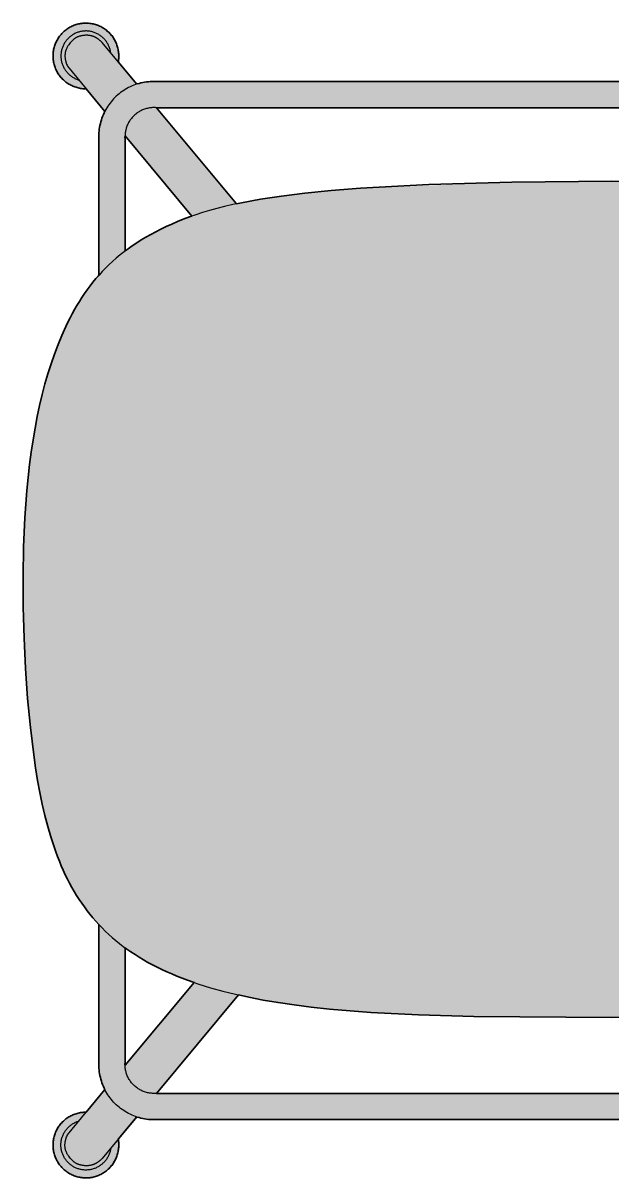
# Model space of a CAD drawing. Header units: millimetres. Extents: x 0 to 1459, y -741 to 660.
# Drawn here: x 104.4 to 328.2, y -741.1 to -301.9 of the extents above; entities that cross this region are included whole.
import ezdxf

# ---------------------------------------------------------------- set-up
doc = ezdxf.new("R2010")
doc.units = ezdxf.units.MM
doc.layers.add('Blocks', color=7, linetype='Continuous')
doc.layers.add('Blocks$Fill', color=7, linetype='Continuous', true_color=0xffffff)
doc.layers.add('Blocks$Inner', color=7, linetype='Continuous', lineweight=25, true_color=0x007f00)
doc.layers.add('Blocks$Outline', color=7, linetype='Continuous', lineweight=35, true_color=0xff3f3f)

# ---------------------------------------------------------------- blocks, each defined once
blk = doc.blocks.new('Fiber Bar Stool 4-Leg Top')
at = {"layer": 'Blocks$Fill'}
h = blk.add_hatch(color=256, dxfattribs=at)
h.paths.add_polyline_path([(21.73, -10.45), (21.86, -9.59), (21.9, -9.16), (21.92, -8.73), (21.94, -8.29), (21.93, -7.86), (21.91, -7.43), (21.88, -6.99), (21.83, -6.56), (21.76, -6.13), (21.68, -5.7), (21.59, -5.28), (21.48, -4.86), (21.36, -4.44), (21.22, -4.03), (21.07, -3.62), (20.9, -3.22), (20.72, -2.82), (20.53, -2.44), (20.32, -2.05), (20.1, -1.68), (19.87, -1.31), (19.62, -0.95), (19.36, -0.6), (19.09, -0.26), (18.81, 0.07), (18.52, 0.39), (18.22, 0.7), (17.9, 1), (17.58, 1.29), (17.24, 1.57), (16.9, 1.83), (16.54, 2.08), (16.18, 2.32), (15.81, 2.55), (15.44, 2.77), (15.05, 2.97), (14.66, 3.16), (14.26, 3.33), (13.86, 3.49), (13.45, 3.64), (13.03, 3.77), (12.62, 3.89), (12.19, 3.99), (11.77, 4.08), (11.34, 4.16), (10.91, 4.21), (10.48, 4.26), (10.04, 4.29), (9.61, 4.3), (9.17, 4.3), (8.74, 4.28), (8.31, 4.25), (7.87, 4.2), (7.44, 4.14), (7.02, 4.07), (6.59, 3.97), (6.17, 3.87), (5.75, 3.75), (5.34, 3.61), (4.93, 3.46), (4.53, 3.3), (4.13, 3.12), (3.74, 2.93), (3.36, 2.72), (2.98, 2.51), (2.61, 2.28), (2.25, 2.03), (1.9, 1.78), (1.56, 1.51), (1.23, 1.23), (0.9, 0.94), (0.59, 0.64), (0.29, 0.32), (0, 0), (-0.28, -0.33), (-0.55, -0.68), (-0.8, -1.03), (-1.05, -1.39), (-1.28, -1.76), (-1.49, -2.13), (-1.7, -2.52), (-1.89, -2.91), (-2.07, -3.3), (-2.23, -3.71), (-2.38, -4.11), (-2.51, -4.53), (-2.63, -4.94), (-2.74, -5.37), (-2.83, -5.79), (-2.91, -6.22), (-2.97, -6.65), (-3.01, -7.08), (-3.05, -7.52), (-3.06, -7.95), (-3.06, -8.38), (-3.05, -8.82), (-3.02, -9.25), (-2.98, -9.68), (-2.92, -10.11), (-2.84, -10.54), (-2.75, -10.97), (-2.65, -11.39), (-2.53, -11.81), (-2.4, -12.22), (-2.25, -12.63), (-2.09, -13.04), (-1.91, -13.43), (-1.73, -13.82), (-1.52, -14.21), (-1.31, -14.59), (-1.08, -14.96), (-0.84, -15.32), (-0.58, -15.67), (-0.32, -16.01), (-0.04, -16.35), (0.25, -16.67), (0.55, -16.99), (0.86, -17.29), (1.18, -17.58), (1.51, -17.87), (1.85, -18.13), (2.2, -18.39), (2.56, -18.64), (2.93, -18.87), (3.3, -19.09), (3.69, -19.3), (4.07, -19.49), (4.47, -19.67), (4.87, -19.84), (5.28, -19.99), (5.69, -20.12), (6.11, -20.25), (6.53, -20.36), (6.95, -20.45), (7.38, -20.53), (7.81, -20.59), (8.24, -20.64), (8.68, -20.68), (9.11, -20.69), (9.55, -20.7), (16.63, -29.32), (16.07, -30.5), (15.79, -31.16), (15.54, -31.84), (15.31, -32.52), (15.11, -33.2), (14.93, -33.9), (14.77, -34.6), (14.64, -35.3), (14.53, -36.01), (14.44, -36.72), (14.38, -37.43), (14.34, -38.15), (14.33, -38.87), (14.33, -91.62), (12.1, -94.26), (11.01, -95.67), (9.94, -97.1), (8.92, -98.56), (7.93, -100.04), (6.97, -101.55), (6.04, -103.08), (5.14, -104.63), (4.27, -106.21), (3.43, -107.82), (2.61, -109.45), (1.82, -111.1), (0.3, -114.49), (-1.14, -117.97), (-2.5, -121.56), (-3.78, -125.25), (-4.99, -129.04), (-6.12, -132.95), (-7.18, -136.97), (-8.16, -141.1), (-9.07, -145.35), (-9.91, -149.72), (-10.67, -154.22), (-11.36, -158.84), (-11.98, -163.58), (-13.01, -173.47), (-13.75, -183.91), (-14.23, -194.88), (-14.43, -206.25), (-14.38, -217.87), (-14.07, -229.57), (-13.51, -241.2), (-12.71, -252.59), (-11.67, -263.57), (-10.4, -274), (-9.68, -278.96), (-8.9, -283.75), (-8.05, -288.36), (-7.14, -292.8), (-6.15, -297.08), (-5.08, -301.21), (-3.93, -305.17), (-2.69, -308.99), (-2.03, -310.85), (-1.35, -312.67), (-0.65, -314.45), (0.08, -316.2), (0.83, -317.91), (1.61, -319.59), (2.41, -321.23), (3.25, -322.85), (4.11, -324.43), (5, -325.98), (5.92, -327.5), (6.86, -328.99), (7.84, -330.44), (8.85, -331.87), (9.89, -333.27), (10.96, -334.64), (12.07, -335.98), (13.2, -337.3), (14.33, -338.54), (14.34, -392.46), (14.38, -393.17), (14.44, -393.89), (14.53, -394.6), (14.64, -395.31), (14.77, -396.01), (14.93, -396.71), (15.11, -397.41), (15.31, -398.09), (15.54, -398.77), (15.79, -399.44), (16.07, -400.11), (16.37, -400.76), (16.63, -401.29), (9.55, -409.91), (8.68, -409.93), (8.24, -409.97), (7.81, -410.01), (7.38, -410.08), (6.95, -410.16), (6.53, -410.25), (6.11, -410.36), (5.69, -410.48), (5.28, -410.62), (4.87, -410.77), (4.47, -410.94), (4.07, -411.12), (3.69, -411.31), (3.3, -411.52), (2.93, -411.74), (2.56, -411.97), (2.2, -412.21), (1.85, -412.47), (1.51, -412.74), (1.18, -413.02), (0.86, -413.32), (0.55, -413.62), (0.25, -413.93), (-0.04, -414.26), (-0.32, -414.59), (-0.58, -414.94), (-0.84, -415.29), (-1.08, -415.65), (-1.31, -416.02), (-1.52, -416.4), (-1.73, -416.78), (-1.91, -417.17), (-2.09, -417.57), (-2.25, -417.98), (-2.4, -418.38), (-2.53, -418.8), (-2.65, -419.22), (-2.75, -419.64), (-2.84, -420.06), (-2.92, -420.49), (-2.98, -420.92), (-3.02, -421.36), (-3.05, -421.79), (-3.06, -422.22), (-3.06, -422.66), (-3.05, -423.09), (-3.01, -423.53), (-2.97, -423.96), (-2.91, -424.39), (-2.83, -424.82), (-2.74, -425.24), (-2.63, -425.66), (-2.51, -426.08), (-2.38, -426.49), (-2.23, -426.9), (-2.07, -427.3), (-1.89, -427.7), (-1.7, -428.09), (-1.49, -428.48), (-1.28, -428.85), (-1.05, -429.22), (-0.8, -429.58), (-0.55, -429.93), (-0.28, -430.27), (0, -430.61), (0.29, -430.93), (0.59, -431.24), (0.9, -431.55), (1.23, -431.84), (1.56, -432.12), (1.9, -432.38), (2.25, -432.64), (2.61, -432.88), (2.98, -433.11), (3.36, -433.33), (3.74, -433.54), (4.13, -433.73), (4.53, -433.91), (4.93, -434.07), (5.34, -434.22), (5.75, -434.35), (6.17, -434.47), (6.59, -434.58), (7.02, -434.67), (7.44, -434.75), (7.87, -434.81), (8.31, -434.86), (8.74, -434.89), (9.17, -434.91), (9.61, -434.91), (10.04, -434.89), (10.48, -434.87), (10.91, -434.82), (11.34, -434.76), (11.77, -434.69), (12.19, -434.6), (12.62, -434.5), (13.03, -434.38), (13.45, -434.25), (13.86, -434.1), (14.26, -433.94), (14.66, -433.77), (15.05, -433.58), (15.44, -433.38), (15.81, -433.16), (16.18, -432.93), (16.54, -432.69), (16.9, -432.44), (17.24, -432.17), (17.58, -431.9), (17.9, -431.61), (18.22, -431.31), (18.52, -431), (18.81, -430.67), (19.09, -430.34), (19.36, -430), (19.62, -429.65), (19.87, -429.3), (20.1, -428.93), (20.32, -428.55), (20.53, -428.17), (20.72, -427.78), (20.9, -427.39), (21.07, -426.99), (21.22, -426.58), (21.36, -426.17), (21.48, -425.75), (21.59, -425.33), (21.68, -424.9), (21.76, -424.48), (21.83, -424.05), (21.88, -423.62), (21.91, -423.18), (21.93, -422.75), (21.94, -422.31), (21.92, -421.88), (21.9, -421.45), (21.86, -421.01), (21.8, -420.58), (21.73, -420.15), (28.78, -411.69), (29.66, -411.96), (30.36, -412.14), (31.06, -412.3), (31.76, -412.43), (32.47, -412.54), (33.18, -412.63), (33.9, -412.69), (34.61, -412.73), (35.33, -412.74), (382.78, -412.73), (383.5, -412.69), (384.22, -412.63), (384.93, -412.54), (385.64, -412.43), (386.34, -412.3), (387.04, -412.14), (387.73, -411.96), (388.42, -411.76), (388.62, -411.69), (395.67, -420.13), (395.54, -420.99), (395.5, -421.42), (395.47, -421.86), (395.46, -422.29), (395.47, -422.72), (395.48, -423.16), (395.52, -423.59), (395.57, -424.02), (395.63, -424.45), (395.71, -424.88), (395.8, -425.3), (395.91, -425.72), (396.03, -426.14), (396.17, -426.55), (396.32, -426.96), (396.48, -427.36), (396.66, -427.76), (396.86, -428.14), (397.06, -428.53), (397.28, -428.9), (397.51, -429.27), (397.76, -429.63), (398.01, -429.98), (398.28, -430.32), (398.56, -430.65), (398.85, -430.97), (399.16, -431.28), (399.47, -431.58), (399.79, -431.87), (400.13, -432.15), (400.47, -432.42), (400.82, -432.67), (401.18, -432.91), (401.55, -433.14), (401.93, -433.36), (402.31, -433.56), (402.7, -433.75), (403.1, -433.92), (403.5, -434.09), (403.91, -434.23), (404.32, -434.37), (404.74, -434.49), (405.16, -434.59), (405.59, -434.68), (406.01, -434.76), (406.44, -434.82), (406.88, -434.86), (407.31, -434.89), (407.74, -434.91), (408.18, -434.91), (408.61, -434.89), (409.04, -434.86), (409.48, -434.82), (409.91, -434.76), (410.33, -434.68), (410.76, -434.59), (411.18, -434.49), (411.6, -434.37), (412.01, -434.24), (412.42, -434.09), (412.82, -433.93), (413.22, -433.75), (413.61, -433.56), (413.99, -433.36), (414.37, -433.14), (414.74, -432.91), (415.1, -432.67), (415.45, -432.42), (415.79, -432.15), (416.13, -431.87), (416.45, -431.59), (416.76, -431.28), (417.07, -430.97), (417.36, -430.65), (417.64, -430.32), (417.91, -429.98), (418.16, -429.63), (418.41, -429.27), (418.64, -428.91), (418.86, -428.53), (419.07, -428.15), (419.26, -427.76), (419.44, -427.36), (419.6, -426.96), (419.75, -426.56), (419.89, -426.14), (420.01, -425.73), (420.12, -425.31), (420.21, -424.88), (420.29, -424.46), (420.36, -424.03), (420.41, -423.6), (420.44, -423.16), (420.46, -422.73), (420.46, -422.29), (420.45, -421.86), (420.42, -421.43), (420.38, -421), (420.33, -420.57), (420.25, -420.14), (420.17, -419.71), (420.07, -419.29), (419.95, -418.87), (419.82, -418.46), (419.68, -418.05), (419.52, -417.64), (419.35, -417.25), (419.16, -416.85), (418.96, -416.47), (418.75, -416.09), (418.52, -415.72), (418.28, -415.36), (418.03, -415), (417.77, -414.66), (417.49, -414.32), (417.21, -414), (416.91, -413.68), (416.6, -413.37), (416.28, -413.08), (415.95, -412.8), (415.61, -412.52), (415.27, -412.26), (414.91, -412.02), (414.54, -411.78), (414.17, -411.56), (413.79, -411.35), (413.4, -411.16), (413.01, -410.97), (412.61, -410.81), (412.2, -410.65), (411.79, -410.51), (411.38, -410.38), (410.96, -410.27), (410.53, -410.18), (410.11, -410.09), (409.68, -410.03), (409.25, -409.98), (408.82, -409.94), (408.38, -409.92), (407.95, -409.91), (400.77, -401.29), (401.33, -400.11), (401.6, -399.44), (401.86, -398.77), (402.08, -398.09), (402.29, -397.41), (402.47, -396.71), (402.63, -396.01), (402.76, -395.31), (402.87, -394.6), (402.96, -393.89), (403.02, -393.17), (403.06, -392.46), (403.07, -391.74), (403.07, -339.95), (404.38, -338.58), (405.55, -337.3), (406.69, -335.98), (407.79, -334.64), (408.86, -333.27), (409.9, -331.87), (410.91, -330.44), (411.89, -328.99), (412.84, -327.5), (413.75, -325.98), (414.64, -324.43), (415.5, -322.85), (416.34, -321.23), (417.14, -319.59), (417.92, -317.91), (418.68, -316.2), (419.4, -314.45), (420.11, -312.67), (420.79, -310.85), (421.44, -308.99), (422.68, -305.17), (423.83, -301.21), (424.9, -297.08), (425.89, -292.8), (426.81, -288.36), (427.65, -283.75), (428.43, -278.96), (429.15, -274), (430.42, -263.57), (431.46, -252.59), (432.26, -241.2), (432.82, -229.57), (433.13, -217.87), (433.19, -206.25), (432.98, -194.88), (432.51, -183.91), (431.76, -173.47), (430.73, -163.58), (430.11, -158.84), (429.42, -154.22), (428.66, -149.72), (427.83, -145.35), (426.92, -141.1), (425.93, -136.97), (424.88, -132.95), (423.74, -129.04), (422.54, -125.25), (421.25, -121.56), (419.89, -117.97), (418.45, -114.49), (416.93, -111.1), (416.14, -109.45), (415.32, -107.82), (414.48, -106.21), (413.61, -104.63), (412.71, -103.08), (411.79, -101.55), (410.83, -100.04), (409.84, -98.56), (408.81, -97.1), (407.75, -95.67), (406.65, -94.26), (405.51, -92.87), (404.33, -91.51), (403.11, -90.18), (403.07, -90.13), (403.06, -38.15), (403.02, -37.43), (402.96, -36.72), (402.87, -36.01), (402.76, -35.3), (402.63, -34.6), (402.47, -33.9), (402.29, -33.2), (402.08, -32.52), (401.86, -31.84), (401.6, -31.16), (401.33, -30.5), (401.03, -29.85), (400.77, -29.32), (407.95, -20.7), (408.82, -20.67), (409.25, -20.63), (409.68, -20.58), (410.11, -20.51), (410.53, -20.43), (410.96, -20.33), (411.38, -20.22), (411.79, -20.1), (412.2, -19.96), (412.61, -19.8), (413.01, -19.63), (413.4, -19.45), (413.79, -19.26), (414.17, -19.05), (414.54, -18.82), (414.91, -18.59), (415.27, -18.34), (415.61, -18.08), (415.95, -17.81), (416.28, -17.53), (416.6, -17.23), (416.91, -16.93), (417.21, -16.61), (417.49, -16.29), (417.77, -15.95), (418.03, -15.61), (418.28, -15.25), (418.52, -14.89), (418.75, -14.52), (418.96, -14.14), (419.16, -13.75), (419.35, -13.36), (419.52, -12.96), (419.68, -12.56), (419.82, -12.15), (419.95, -11.74), (420.07, -11.32), (420.17, -10.9), (420.25, -10.47), (420.33, -10.04), (420.38, -9.61), (420.42, -9.18), (420.45, -8.75), (420.46, -8.31), (420.46, -7.88), (420.44, -7.44), (420.41, -7.01), (420.36, -6.58), (420.29, -6.15), (420.21, -5.72), (420.12, -5.3), (420.01, -4.88), (419.89, -4.46), (419.75, -4.05), (419.6, -3.64), (419.44, -3.24), (419.26, -2.85), (419.07, -2.46), (418.86, -2.08), (418.64, -1.7), (418.41, -1.33), (418.16, -0.98), (417.91, -0.63), (417.64, -0.29), (417.36, 0.05), (417.07, 0.37), (416.76, 0.68), (416.45, 0.98), (416.13, 1.27), (415.79, 1.54), (415.45, 1.81), (415.1, 2.06), (414.74, 2.31), (414.37, 2.54), (413.99, 2.75), (413.61, 2.95), (413.22, 3.14), (412.82, 3.32), (412.42, 3.48), (412.01, 3.63), (411.6, 3.76), (411.18, 3.88), (410.76, 3.99), (410.33, 4.07), (409.91, 4.15), (409.48, 4.21), (409.04, 4.25), (408.61, 4.28), (408.18, 4.3), (407.74, 4.3), (407.31, 4.28), (406.88, 4.25), (406.44, 4.21), (406.01, 4.15), (405.59, 4.07), (405.16, 3.98), (404.74, 3.88), (404.32, 3.76), (403.91, 3.63), (403.5, 3.48), (403.1, 3.32), (402.7, 3.14), (402.31, 2.95), (401.93, 2.75), (401.55, 2.53), (401.18, 2.3), (400.82, 2.06), (400.47, 1.81), (400.13, 1.54), (399.79, 1.26), (399.47, 0.98), (399.16, 0.67), (398.85, 0.36), (398.56, 0.04), (398.28, -0.29), (398.01, -0.63), (397.76, -0.98), (397.51, -1.34), (397.28, -1.71), (397.06, -2.08), (396.86, -2.46), (396.66, -2.85), (396.48, -3.25), (396.32, -3.65), (396.17, -4.06), (396.03, -4.47), (395.91, -4.88), (395.8, -5.3), (395.71, -5.73), (395.63, -6.16), (395.57, -6.58), (395.52, -7.02), (395.48, -7.45), (395.47, -7.88), (395.46, -8.32), (395.47, -8.75), (395.5, -9.18), (395.54, -9.62), (395.6, -10.05), (395.67, -10.47), (388.62, -18.92), (387.73, -18.65), (387.04, -18.46), (386.34, -18.31), (385.64, -18.17), (384.93, -18.06), (384.22, -17.98), (383.5, -17.92), (382.78, -17.88), (382.07, -17.87), (34.61, -17.88), (33.9, -17.92), (33.18, -17.98), (32.47, -18.06), (31.76, -18.17), (31.06, -18.31), (30.36, -18.46), (29.66, -18.65), (28.98, -18.85), (28.78, -18.92)], flags=0)
h.paths.add_polyline_path([(367.08, -360.86), (372.74, -358.87), (374.74, -358.09), (376.69, -357.29), (378.59, -356.46), (380.45, -355.61), (382.26, -354.73), (384.02, -353.83), (385.75, -352.91), (387.42, -351.96), (389.06, -350.98), (390.65, -349.99), (392.2, -348.96), (393.07, -348.36), (393.06, -392.04)], flags=0)
h.paths.add_polyline_path([(67.43, -365.32), (76.8, -367.27), (82.51, -368.24), (88.59, -369.14), (95.1, -369.96), (102.09, -370.7), (117.69, -371.95), (135.81, -372.89), (156.87, -373.52), (209.38, -373.87), (261.89, -373.18), (282.94, -372.49), (301.06, -371.55), (316.67, -370.33), (323.65, -369.62), (330.16, -368.83), (336.24, -367.97), (341.95, -367.03), (347.33, -366), (350.05, -365.42), (381.15, -402.74), (36.24, -402.74)], flags=0)
h.paths.add_polyline_path([(24.33, -347.39), (26.56, -348.97), (28.11, -350), (29.7, -351), (31.33, -351.98), (33.01, -352.93), (34.73, -353.86), (36.49, -354.76), (38.3, -355.64), (40.16, -356.5), (42.07, -357.34), (44.02, -358.15), (46.02, -358.94), (48.07, -359.7), (50.56, -360.57), (24.3, -392.08), (24.29, -391.59), (24.31, -391.21), (24.33, -390.83)], flags=0)
h.paths.add_polyline_path([(393.07, -81.36), (390.01, -79.26), (388.29, -78.16), (386.52, -77.1), (384.68, -76.05), (382.78, -75.03), (380.82, -74.04), (378.8, -73.07), (376.71, -72.12), (374.55, -71.2), (372.32, -70.3), (369.99, -69.42), (367.95, -68.71), (393.06, -38.57)], flags=0)
h.paths.add_polyline_path([(171.34, -56.2), (113.77, -58.53), (102.67, -59.4), (92.7, -60.39), (83.76, -61.49), (75.76, -62.69), (68.59, -64.01), (66.7, -64.41), (36.24, -27.87), (381.15, -27.87), (350.9, -64.16), (343, -62.69), (334.99, -61.49), (326.05, -60.39), (316.08, -59.4), (304.98, -58.53), (279.02, -57.13), (247.41, -56.2), (209.38, -55.77)], flags=0)
h.paths.add_polyline_path([(49.76, -69.07), (46.43, -70.3), (44.2, -71.2), (42.04, -72.12), (39.95, -73.07), (37.93, -74.04), (35.97, -75.03), (34.07, -76.05), (32.24, -77.1), (30.46, -78.16), (28.74, -79.26), (27.08, -80.37), (25.47, -81.51), (24.33, -82.37), (24.33, -39.78), (24.29, -39.02), (24.3, -38.63), (24.3, -38.53)], flags=0)
at = {"layer": 'Blocks$Inner'}
for p, q in [((49.76, -69.07), (24.3, -38.53)), ((24.33, -38.87), (24.33, -82.37)), ((24.33, -391.74), (24.33, -347.39)), ((50.56, -360.57), (24.3, -392.08))]:
    blk.add_line(p, q, dxfattribs=at)
for points in [[(21.73, -10.45), (21.8, -10.03), (21.86, -9.59), (21.9, -9.16), (21.92, -8.73), (21.94, -8.29), (21.93, -7.86), (21.91, -7.43), (21.88, -6.99), (21.83, -6.56), (21.76, -6.13), (21.68, -5.7), (21.59, -5.28), (21.48, -4.86), (21.36, -4.44), (21.22, -4.03), (21.07, -3.62), (20.9, -3.22), (20.72, -2.82), (20.53, -2.44), (20.32, -2.05), (20.1, -1.68), (19.87, -1.31), (19.62, -0.95), (19.36, -0.6), (19.09, -0.26), (18.81, 0.07), (18.52, 0.39), (18.22, 0.7), (17.9, 1), (17.58, 1.29), (17.24, 1.57), (16.9, 1.83), (16.54, 2.08), (16.18, 2.32), (15.81, 2.55), (15.44, 2.77), (15.05, 2.97), (14.66, 3.16), (14.26, 3.33), (13.86, 3.49), (13.45, 3.64), (13.03, 3.77), (12.62, 3.89), (12.19, 3.99), (11.77, 4.08), (11.34, 4.16), (10.91, 4.21), (10.48, 4.26), (10.04, 4.29), (9.61, 4.3), (9.17, 4.3), (8.74, 4.28), (8.31, 4.25), (7.87, 4.2), (7.44, 4.14), (7.02, 4.07), (6.59, 3.97), (6.17, 3.87), (5.75, 3.75), (5.34, 3.61), (4.93, 3.46), (4.53, 3.3), (4.13, 3.12), (3.74, 2.93), (3.36, 2.72), (2.98, 2.51), (2.61, 2.28), (2.25, 2.03), (1.9, 1.78), (1.56, 1.51), (1.23, 1.23), (0.9, 0.94), (0.59, 0.64), (0.29, 0.32), (0, 0), (-0.28, -0.33), (-0.55, -0.68), (-0.8, -1.03), (-1.05, -1.39), (-1.28, -1.76), (-1.49, -2.13), (-1.7, -2.52), (-1.89, -2.91), (-2.07, -3.3), (-2.23, -3.71), (-2.38, -4.11), (-2.51, -4.53), (-2.63, -4.94), (-2.74, -5.37), (-2.83, -5.79), (-2.91, -6.22), (-2.97, -6.65), (-3.01, -7.08), (-3.05, -7.52), (-3.06, -7.95), (-3.06, -8.38), (-3.05, -8.82), (-3.02, -9.25), (-2.98, -9.68), (-2.92, -10.11), (-2.84, -10.54), (-2.75, -10.97), (-2.65, -11.39), (-2.53, -11.81), (-2.4, -12.22), (-2.25, -12.63), (-2.09, -13.04), (-1.91, -13.43), (-1.73, -13.82), (-1.52, -14.21), (-1.31, -14.59), (-1.08, -14.96), (-0.84, -15.32), (-0.58, -15.67), (-0.32, -16.01), (-0.04, -16.35), (0.25, -16.67), (0.55, -16.99), (0.86, -17.29), (1.18, -17.58), (1.51, -17.87), (1.85, -18.13), (2.2, -18.39), (2.56, -18.64), (2.93, -18.87), (3.3, -19.09), (3.69, -19.3), (4.07, -19.49), (4.47, -19.67), (4.87, -19.84), (5.28, -19.99), (5.69, -20.12), (6.11, -20.25), (6.53, -20.36), (6.95, -20.45), (7.38, -20.53), (7.81, -20.59), (8.24, -20.64), (8.68, -20.68), (9.11, -20.69), (9.55, -20.7)], [(18.86, -7.01), (18.81, -6.69), (18.76, -6.36), (18.69, -6.04), (18.61, -5.72), (18.52, -5.4), (18.41, -5.09), (18.3, -4.78), (18.18, -4.47), (18.04, -4.17), (17.9, -3.88), (17.74, -3.59), (17.58, -3.3), (17.4, -3.02), (17.22, -2.75), (17.02, -2.48), (16.82, -2.22), (16.61, -1.97), (16.39, -1.72), (16.16, -1.49), (15.92, -1.26), (15.68, -1.04), (15.43, -0.82), (15.17, -0.62), (14.9, -0.43), (14.63, -0.24), (14.35, -0.07), (14.06, 0.1), (13.77, 0.25), (13.48, 0.4), (13.18, 0.53), (12.87, 0.66), (12.56, 0.77), (12.25, 0.88), (11.93, 0.97), (11.61, 1.05), (11.29, 1.12), (10.97, 1.18), (10.64, 1.23), (10.31, 1.26), (9.98, 1.29), (9.65, 1.3), (9.32, 1.3), (9, 1.29), (8.67, 1.27), (8.34, 1.24), (8.01, 1.19), (7.69, 1.14), (7.36, 1.07), (7.04, 1), (6.73, 0.91), (6.41, 0.81), (6.1, 0.7), (5.79, 0.58), (5.49, 0.44), (5.19, 0.3), (4.9, 0.15), (4.62, -0.01), (4.33, -0.18), (4.06, -0.37), (3.79, -0.56), (3.53, -0.76), (3.27, -0.97), (3.03, -1.19), (2.79, -1.41), (2.56, -1.65), (2.33, -1.89), (2.12, -2.14), (1.91, -2.4), (1.72, -2.66), (1.53, -2.93), (1.35, -3.21), (1.18, -3.49), (1.02, -3.78), (0.88, -4.08), (0.74, -4.38), (0.61, -4.68), (0.49, -4.99), (0.39, -5.3), (0.29, -5.62), (0.21, -5.93), (0.14, -6.26), (0.07, -6.58), (0.02, -6.91), (-0.01, -7.23), (-0.04, -7.56), (-0.06, -7.89), (-0.06, -8.22), (-0.06, -8.55), (-0.04, -8.88), (-0.01, -9.21), (0.03, -9.53), (0.08, -9.86), (0.15, -10.18), (0.22, -10.5), (0.31, -10.82), (0.4, -11.14), (0.51, -11.45), (0.63, -11.76), (0.76, -12.06), (0.9, -12.36), (1.05, -12.65), (1.2, -12.94), (1.37, -13.22), (1.55, -13.5), (1.74, -13.77), (1.94, -14.03), (2.15, -14.29), (2.36, -14.54), (2.59, -14.78), (2.82, -15.02), (3.06, -15.24), (3.31, -15.46), (3.56, -15.67), (3.83, -15.87), (4.1, -16.06), (4.37, -16.24), (4.65, -16.41), (4.94, -16.57), (5.23, -16.72), (5.53, -16.86), (5.84, -16.99), (6.14, -17.11), (6.45, -17.22), (6.77, -17.32)], [(28.78, -18.91), (15.62, -3.13), (15.38, -2.86), (15.26, -2.73), (15.13, -2.61), (15.01, -2.49), (14.88, -2.38), (14.76, -2.27), (14.63, -2.16), (14.51, -2.05), (14.38, -1.95), (14.25, -1.86), (14.13, -1.76), (14, -1.67), (13.87, -1.59), (13.75, -1.51), (13.62, -1.43), (13.49, -1.35), (13.36, -1.28), (13.23, -1.21), (13.11, -1.14), (12.98, -1.08), (12.85, -1.02), (12.72, -0.96), (12.6, -0.9), (12.47, -0.85), (12.34, -0.8), (12.22, -0.76), (12.09, -0.71), (11.96, -0.67), (11.84, -0.63), (11.71, -0.6), (11.58, -0.56), (11.33, -0.5), (11.08, -0.45), (10.84, -0.41), (10.59, -0.38), (10.35, -0.36), (10.11, -0.34), (9.87, -0.33), (9.64, -0.33), (9.41, -0.33), (9.18, -0.34), (8.95, -0.35), (8.73, -0.37), (8.52, -0.4), (8.31, -0.43), (8.1, -0.46), (7.9, -0.5), (7.7, -0.54), (7.51, -0.58), (7.32, -0.62), (7.14, -0.67), (6.96, -0.73), (6.78, -0.78), (6.61, -0.84), (6.45, -0.9), (6.28, -0.97), (6.12, -1.04), (5.97, -1.11), (5.81, -1.19), (5.66, -1.27), (5.52, -1.35), (5.37, -1.44), (5.23, -1.53), (5.09, -1.63), (4.95, -1.73), (4.82, -1.83), (4.69, -1.94), (4.55, -2.05), (4.43, -2.17), (4.3, -2.29), (4.17, -2.41), (4.04, -2.54), (3.92, -2.68), (3.79, -2.81), (3.67, -2.96), (3.42, -3.26), (3.18, -3.57), (2.93, -3.91), (2.81, -4.09), (2.69, -4.27), (2.57, -4.46), (2.45, -4.65), (2.34, -4.85), (2.23, -5.05), (2.13, -5.26), (2.03, -5.48), (1.94, -5.7), (1.89, -5.81), (1.85, -5.93), (1.81, -6.04), (1.77, -6.16), (1.74, -6.28), (1.7, -6.4), (1.67, -6.53), (1.64, -6.65), (1.61, -6.78), (1.59, -6.91), (1.56, -7.04), (1.54, -7.17), (1.52, -7.3), (1.51, -7.44), (1.5, -7.58), (1.49, -7.72), (1.48, -7.86), (1.47, -8), (1.47, -8.14), (1.47, -8.29), (1.48, -8.44), (1.49, -8.59), (1.5, -8.74), (1.51, -8.9), (1.53, -9.06), (1.55, -9.22), (1.58, -9.38), (1.61, -9.54), (1.64, -9.71), (1.68, -9.87), (1.72, -10.04), (1.76, -10.21), (1.81, -10.39), (1.86, -10.56), (1.92, -10.74), (1.98, -10.92), (2.12, -11.29), (2.27, -11.67), (2.45, -12.05), (16.63, -29.32)], [(382.07, -17.87), (35.33, -17.87), (34.61, -17.88), (33.9, -17.92), (33.18, -17.98), (32.47, -18.06), (31.76, -18.17), (31.06, -18.31), (30.36, -18.46), (29.66, -18.65), (28.98, -18.85), (28.3, -19.08), (27.63, -19.33), (26.96, -19.61), (26.31, -19.9), (25.67, -20.22), (25.04, -20.56), (24.42, -20.92), (23.81, -21.31), (23.22, -21.71), (22.64, -22.13), (22.08, -22.58), (21.53, -23.04), (21, -23.52), (20.48, -24.02), (19.98, -24.53), (19.5, -25.07), (19.04, -25.61), (18.6, -26.18), (18.17, -26.76), (17.77, -27.35), (17.39, -27.96), (17.03, -28.58), (16.68, -29.21), (16.37, -29.85), (16.07, -30.5), (15.79, -31.16), (15.54, -31.84), (15.31, -32.52), (15.11, -33.2), (14.93, -33.9), (14.77, -34.6), (14.64, -35.3), (14.53, -36.01), (14.44, -36.72), (14.38, -37.43), (14.34, -38.15), (14.33, -38.87), (14.33, -91.62)], [(66.7, -64.41), (36.24, -27.87), (35.86, -27.84), (35.48, -27.83), (35.09, -27.83), (34.71, -27.85), (34.33, -27.88), (33.95, -27.92), (33.57, -27.97), (33.19, -28.04), (32.82, -28.12), (32.45, -28.21), (32.08, -28.32), (31.71, -28.44), (31.35, -28.57), (31, -28.72), (30.65, -28.87), (30.3, -29.04), (29.97, -29.22), (29.63, -29.41), (29.31, -29.62), (28.99, -29.83), (28.68, -30.06), (28.38, -30.29), (28.09, -30.54), (27.8, -30.8), (27.53, -31.06), (27.26, -31.34), (27, -31.62), (26.76, -31.92), (26.52, -32.22), (26.29, -32.53), (26.08, -32.85), (25.88, -33.17), (25.68, -33.5), (25.5, -33.84), (25.33, -34.19), (25.18, -34.54), (25.03, -34.89), (24.9, -35.25), (24.78, -35.61), (24.68, -35.98), (24.58, -36.35), (24.5, -36.73), (24.43, -37.11), (24.38, -37.49), (24.34, -37.87), (24.31, -38.25), (24.3, -38.63), (24.29, -39.02), (24.31, -39.4), (24.33, -39.78)], [(382.07, -27.87), (36.24, -27.87)], [(247.41, -56.2), (209.38, -55.77), (171.34, -56.2), (139.73, -57.13), (113.77, -58.53), (102.67, -59.4), (92.7, -60.39), (83.76, -61.49), (75.76, -62.69), (68.59, -64.01), (65.3, -64.7), (62.17, -65.43), (59.22, -66.17), (56.41, -66.95), (53.74, -67.75), (51.19, -68.57), (48.76, -69.42), (46.43, -70.3), (44.2, -71.2), (42.04, -72.12), (39.95, -73.07), (37.93, -74.04), (35.97, -75.03), (34.07, -76.05), (32.24, -77.1), (30.46, -78.16), (28.74, -79.26), (27.08, -80.37), (25.47, -81.51), (23.92, -82.68), (22.42, -83.87), (20.97, -85.08), (19.57, -86.32), (18.21, -87.58), (16.9, -88.87), (15.64, -90.18), (14.42, -91.51), (13.24, -92.87), (12.1, -94.26), (11.01, -95.67), (9.94, -97.1), (8.92, -98.56), (7.93, -100.04), (6.97, -101.55), (6.04, -103.08), (5.14, -104.63), (4.27, -106.21), (3.43, -107.82), (2.61, -109.45), (1.82, -111.1), (0.3, -114.49), (-1.14, -117.97), (-2.5, -121.56), (-3.78, -125.25), (-4.99, -129.04), (-6.12, -132.95), (-7.18, -136.97), (-8.16, -141.1), (-9.07, -145.35), (-9.91, -149.72), (-10.67, -154.22), (-11.36, -158.84), (-11.98, -163.58), (-13.01, -173.47), (-13.75, -183.91), (-14.23, -194.88), (-14.43, -206.25), (-14.38, -217.87), (-14.07, -229.57), (-13.51, -241.2), (-12.71, -252.59), (-11.67, -263.57), (-10.4, -274), (-9.68, -278.96), (-8.9, -283.75), (-8.05, -288.36), (-7.14, -292.8), (-6.15, -297.08), (-5.08, -301.21), (-3.93, -305.17), (-2.69, -308.99), (-2.03, -310.85), (-1.35, -312.67), (-0.65, -314.45), (0.08, -316.2), (0.83, -317.91), (1.61, -319.59), (2.41, -321.23), (3.25, -322.85), (4.11, -324.43), (5, -325.98), (5.92, -327.5), (6.86, -328.99), (7.84, -330.44), (8.85, -331.87), (9.89, -333.27), (10.96, -334.64), (12.07, -335.98), (13.2, -337.3), (14.37, -338.58), (15.58, -339.84), (16.82, -341.08), (18.1, -342.28), (19.41, -343.46), (20.76, -344.62), (22.15, -345.74), (23.58, -346.85), (25.05, -347.92), (26.56, -348.97), (28.11, -350), (29.7, -351), (31.33, -351.98), (33.01, -352.93), (34.73, -353.86), (36.49, -354.76), (38.3, -355.64), (40.16, -356.5), (42.07, -357.34), (44.02, -358.15), (46.02, -358.94), (48.07, -359.7), (52.31, -361.17), (56.77, -362.56), (61.43, -363.86), (66.31, -365.07), (71.42, -366.21), (76.8, -367.27), (82.51, -368.24), (88.59, -369.14), (95.1, -369.96), (102.09, -370.7), (117.69, -371.95), (135.81, -372.89), (156.87, -373.52), (209.38, -373.87), (261.89, -373.18)], [(382.07, -412.74), (35.33, -412.74), (34.61, -412.73), (33.9, -412.69), (33.18, -412.63), (32.47, -412.54), (31.76, -412.43), (31.06, -412.3), (30.36, -412.14), (29.66, -411.96), (28.98, -411.76), (28.3, -411.53), (27.63, -411.28), (26.96, -411), (26.31, -410.7), (25.67, -410.38), (25.04, -410.04), (24.42, -409.68), (23.81, -409.3), (23.22, -408.9), (22.64, -408.47), (22.08, -408.03), (21.53, -407.57), (21, -407.09), (20.48, -406.59), (19.98, -406.07), (19.5, -405.54), (19.04, -404.99), (18.6, -404.43), (18.17, -403.85), (17.77, -403.26), (17.39, -402.65), (17.03, -402.03), (16.68, -401.4), (16.37, -400.76), (16.07, -400.11), (15.79, -399.44), (15.54, -398.77), (15.31, -398.09), (15.11, -397.41), (14.93, -396.71), (14.77, -396.01), (14.64, -395.31), (14.53, -394.6), (14.44, -393.89), (14.38, -393.17), (14.34, -392.46), (14.33, -391.74), (14.33, -338.54)], [(382.07, -402.74), (36.24, -402.74)], [(67.43, -365.32), (36.24, -402.74), (35.86, -402.76), (35.48, -402.78), (35.09, -402.77), (34.71, -402.76), (34.33, -402.73), (33.95, -402.69), (33.57, -402.64), (33.19, -402.57), (32.82, -402.49), (32.45, -402.39), (32.08, -402.29), (31.71, -402.17), (31.35, -402.04), (31, -401.89), (30.65, -401.73), (30.3, -401.57), (29.97, -401.39), (29.63, -401.19), (29.31, -400.99), (28.99, -400.78), (28.68, -400.55), (28.38, -400.31), (28.09, -400.07), (27.8, -399.81), (27.53, -399.54), (27.26, -399.27), (27, -398.98), (26.76, -398.69), (26.52, -398.39), (26.29, -398.08), (26.08, -397.76), (25.88, -397.44), (25.68, -397.1), (25.5, -396.77), (25.33, -396.42), (25.18, -396.07), (25.03, -395.72), (24.9, -395.36), (24.78, -394.99), (24.68, -394.62), (24.58, -394.25), (24.5, -393.88), (24.43, -393.5), (24.38, -393.12), (24.34, -392.74), (24.31, -392.36), (24.3, -391.97), (24.29, -391.59), (24.31, -391.21), (24.33, -390.83)], [(28.78, -411.69), (15.62, -427.48), (15.38, -427.75), (15.26, -427.87), (15.13, -428), (15.01, -428.11), (14.88, -428.23), (14.76, -428.34), (14.63, -428.45), (14.51, -428.55), (14.38, -428.65), (14.25, -428.75), (14.13, -428.84), (14, -428.93), (13.87, -429.02), (13.75, -429.1), (13.62, -429.18), (13.49, -429.26), (13.36, -429.33), (13.23, -429.4), (13.11, -429.47), (12.98, -429.53), (12.85, -429.59), (12.72, -429.65), (12.6, -429.7), (12.47, -429.76), (12.34, -429.8), (12.22, -429.85), (12.09, -429.89), (11.96, -429.94), (11.84, -429.97), (11.71, -430.01), (11.58, -430.04), (11.33, -430.1), (11.08, -430.15), (10.84, -430.19), (10.59, -430.23), (10.35, -430.25), (10.11, -430.27), (9.87, -430.28), (9.64, -430.28), (9.41, -430.28), (9.18, -430.27), (8.95, -430.25), (8.73, -430.23), (8.52, -430.21), (8.31, -430.18), (8.1, -430.15), (7.9, -430.11), (7.7, -430.07), (7.51, -430.03), (7.32, -429.98), (7.14, -429.93), (6.96, -429.88), (6.78, -429.83), (6.61, -429.77), (6.45, -429.7), (6.28, -429.64), (6.12, -429.57), (5.97, -429.5), (5.81, -429.42), (5.66, -429.34), (5.52, -429.25), (5.37, -429.17), (5.23, -429.07), (5.09, -428.98), (4.95, -428.88), (4.82, -428.77), (4.69, -428.67), (4.55, -428.55), (4.43, -428.44), (4.3, -428.32), (4.17, -428.19), (4.04, -428.06), (3.92, -427.93), (3.79, -427.79), (3.67, -427.65), (3.42, -427.35), (3.18, -427.03), (2.93, -426.7), (2.81, -426.52), (2.69, -426.34), (2.57, -426.15), (2.45, -425.96), (2.34, -425.76), (2.23, -425.56), (2.13, -425.35), (2.03, -425.13), (1.94, -424.91), (1.89, -424.8), (1.85, -424.68), (1.81, -424.56), (1.77, -424.45), (1.74, -424.33), (1.7, -424.2), (1.67, -424.08), (1.64, -423.96), (1.61, -423.83), (1.59, -423.7), (1.56, -423.57), (1.54, -423.44), (1.52, -423.3), (1.51, -423.17), (1.5, -423.03), (1.49, -422.89), (1.48, -422.75), (1.47, -422.61), (1.47, -422.46), (1.47, -422.32), (1.48, -422.17), (1.49, -422.02), (1.5, -421.86), (1.51, -421.71), (1.53, -421.55), (1.55, -421.39), (1.58, -421.23), (1.61, -421.07), (1.64, -420.9), (1.68, -420.73), (1.72, -420.57), (1.76, -420.39), (1.81, -420.22), (1.86, -420.04), (1.92, -419.87), (1.98, -419.69), (2.12, -419.32), (2.27, -418.94), (2.45, -418.56), (16.63, -401.29)], [(21.73, -420.15), (21.8, -420.58), (21.86, -421.01), (21.9, -421.45), (21.92, -421.88), (21.94, -422.31), (21.93, -422.75), (21.91, -423.18), (21.88, -423.62), (21.83, -424.05), (21.76, -424.48), (21.68, -424.9), (21.59, -425.33), (21.48, -425.75), (21.36, -426.17), (21.22, -426.58), (21.07, -426.99), (20.9, -427.39), (20.72, -427.78), (20.53, -428.17), (20.32, -428.55), (20.1, -428.93), (19.87, -429.3), (19.62, -429.65), (19.36, -430), (19.09, -430.34), (18.81, -430.67), (18.52, -431), (18.22, -431.31), (17.9, -431.61), (17.58, -431.9), (17.24, -432.17), (16.9, -432.44), (16.54, -432.69), (16.18, -432.93), (15.81, -433.16), (15.44, -433.38), (15.05, -433.58), (14.66, -433.77), (14.26, -433.94), (13.86, -434.1), (13.45, -434.25), (13.03, -434.38), (12.62, -434.5), (12.19, -434.6), (11.77, -434.69), (11.34, -434.76), (10.91, -434.82), (10.48, -434.87), (10.04, -434.89), (9.61, -434.91), (9.17, -434.91), (8.74, -434.89), (8.31, -434.86), (7.87, -434.81), (7.44, -434.75), (7.02, -434.67), (6.59, -434.58), (6.17, -434.47), (5.75, -434.35), (5.34, -434.22), (4.93, -434.07), (4.53, -433.91), (4.13, -433.73), (3.74, -433.54), (3.36, -433.33), (2.98, -433.11), (2.61, -432.88), (2.25, -432.64), (1.9, -432.38), (1.56, -432.12), (1.23, -431.84), (0.9, -431.55), (0.59, -431.24), (0.29, -430.93), (0, -430.61), (-0.28, -430.27), (-0.55, -429.93), (-0.8, -429.58), (-1.05, -429.22), (-1.28, -428.85), (-1.49, -428.48), (-1.7, -428.09), (-1.89, -427.7), (-2.07, -427.3), (-2.23, -426.9), (-2.38, -426.49), (-2.51, -426.08), (-2.63, -425.66), (-2.74, -425.24), (-2.83, -424.82), (-2.91, -424.39), (-2.97, -423.96), (-3.01, -423.53), (-3.05, -423.09), (-3.06, -422.66), (-3.06, -422.22), (-3.05, -421.79), (-3.02, -421.36), (-2.98, -420.92), (-2.92, -420.49), (-2.84, -420.06), (-2.75, -419.64), (-2.65, -419.22), (-2.53, -418.8), (-2.4, -418.38), (-2.25, -417.98), (-2.09, -417.57), (-1.91, -417.17), (-1.73, -416.78), (-1.52, -416.4), (-1.31, -416.02), (-1.08, -415.65), (-0.84, -415.29), (-0.58, -414.94), (-0.32, -414.59), (-0.04, -414.26), (0.25, -413.93), (0.55, -413.62), (0.86, -413.32), (1.18, -413.02), (1.51, -412.74), (1.85, -412.47), (2.2, -412.21), (2.56, -411.97), (2.93, -411.74), (3.3, -411.52), (3.69, -411.31), (4.07, -411.12), (4.47, -410.94), (4.87, -410.77), (5.28, -410.62), (5.69, -410.48), (6.11, -410.36), (6.53, -410.25), (6.95, -410.16), (7.38, -410.08), (7.81, -410.01), (8.24, -409.97), (8.68, -409.93), (9.11, -409.91), (9.55, -409.91)], [(18.86, -423.6), (18.81, -423.92), (18.76, -424.25), (18.69, -424.57), (18.61, -424.89), (18.52, -425.2), (18.41, -425.52), (18.3, -425.83), (18.18, -426.13), (18.04, -426.43), (17.9, -426.73), (17.74, -427.02), (17.58, -427.31), (17.4, -427.59), (17.22, -427.86), (17.02, -428.13), (16.82, -428.39), (16.61, -428.64), (16.39, -428.88), (16.16, -429.12), (15.92, -429.35), (15.68, -429.57), (15.43, -429.78), (15.17, -429.99), (14.9, -430.18), (14.63, -430.36), (14.35, -430.54), (14.06, -430.71), (13.77, -430.86), (13.48, -431.01), (13.18, -431.14), (12.87, -431.27), (12.56, -431.38), (12.25, -431.48), (11.93, -431.58), (11.61, -431.66), (11.29, -431.73), (10.97, -431.78), (10.64, -431.83), (10.31, -431.87), (9.98, -431.89), (9.65, -431.91), (9.32, -431.91), (9, -431.9), (8.67, -431.88), (8.34, -431.85), (8.01, -431.8), (7.69, -431.75), (7.36, -431.68), (7.04, -431.6), (6.73, -431.51), (6.41, -431.41), (6.1, -431.3), (5.79, -431.18), (5.49, -431.05), (5.19, -430.91), (4.9, -430.76), (4.62, -430.6), (4.33, -430.42), (4.06, -430.24), (3.79, -430.05), (3.53, -429.85), (3.27, -429.64), (3.03, -429.42), (2.79, -429.2), (2.56, -428.96), (2.33, -428.72), (2.12, -428.47), (1.91, -428.21), (1.72, -427.95), (1.53, -427.68), (1.35, -427.4), (1.18, -427.11), (1.02, -426.82), (0.88, -426.53), (0.74, -426.23), (0.61, -425.93), (0.49, -425.62), (0.39, -425.31), (0.29, -424.99), (0.21, -424.67), (0.14, -424.35), (0.07, -424.03), (0.02, -423.7), (-0.01, -423.37), (-0.04, -423.05), (-0.06, -422.72), (-0.06, -422.39), (-0.06, -422.06), (-0.04, -421.73), (-0.01, -421.4), (0.03, -421.07), (0.08, -420.75), (0.15, -420.42), (0.22, -420.1), (0.31, -419.78), (0.4, -419.47), (0.51, -419.16), (0.63, -418.85), (0.76, -418.55), (0.9, -418.25), (1.05, -417.95), (1.2, -417.67), (1.37, -417.38), (1.55, -417.11), (1.74, -416.84), (1.94, -416.57), (2.15, -416.32), (2.36, -416.07), (2.59, -415.83), (2.82, -415.59), (3.06, -415.37), (3.31, -415.15), (3.56, -414.94), (3.83, -414.74), (4.1, -414.55), (4.37, -414.37), (4.65, -414.2), (4.94, -414.04), (5.23, -413.89), (5.53, -413.75), (5.84, -413.62), (6.14, -413.5), (6.45, -413.39), (6.77, -413.29)]]:
    blk.add_lwpolyline(points, dxfattribs=at)
at = {"layer": 'Blocks$Outline'}
for points in [[(21.73, -10.45), (21.8, -10.03), (21.86, -9.59), (21.9, -9.16), (21.92, -8.73), (21.94, -8.29), (21.93, -7.86), (21.91, -7.43), (21.88, -6.99), (21.83, -6.56), (21.76, -6.13), (21.68, -5.7), (21.59, -5.28), (21.48, -4.86), (21.36, -4.44), (21.22, -4.03), (21.07, -3.62), (20.9, -3.22), (20.72, -2.82), (20.53, -2.44), (20.32, -2.05), (20.1, -1.68), (19.87, -1.31), (19.62, -0.95), (19.36, -0.6), (19.09, -0.26), (18.81, 0.07), (18.52, 0.39), (18.22, 0.7), (17.9, 1), (17.58, 1.29), (17.24, 1.57), (16.9, 1.83), (16.54, 2.08), (16.18, 2.32), (15.81, 2.55), (15.44, 2.77), (15.05, 2.97), (14.66, 3.16), (14.26, 3.33), (13.86, 3.49), (13.45, 3.64), (13.03, 3.77), (12.62, 3.89), (12.19, 3.99), (11.77, 4.08), (11.34, 4.16), (10.91, 4.21), (10.48, 4.26), (10.04, 4.29), (9.61, 4.3), (9.17, 4.3), (8.74, 4.28), (8.31, 4.25), (7.87, 4.2), (7.44, 4.14), (7.02, 4.07), (6.59, 3.97), (6.17, 3.87), (5.75, 3.75), (5.34, 3.61), (4.93, 3.46), (4.53, 3.3), (4.13, 3.12), (3.74, 2.93), (3.36, 2.72), (2.98, 2.51), (2.61, 2.28), (2.25, 2.03), (1.9, 1.78), (1.56, 1.51), (1.23, 1.23), (0.9, 0.94), (0.59, 0.64), (0.29, 0.32), (0, 0), (-0.28, -0.33), (-0.55, -0.68), (-0.8, -1.03), (-1.05, -1.39), (-1.28, -1.76), (-1.49, -2.13), (-1.7, -2.52), (-1.89, -2.91), (-2.07, -3.3), (-2.23, -3.71), (-2.38, -4.11), (-2.51, -4.53), (-2.63, -4.94), (-2.74, -5.37), (-2.83, -5.79), (-2.91, -6.22), (-2.97, -6.65), (-3.01, -7.08), (-3.05, -7.52), (-3.06, -7.95), (-3.06, -8.38), (-3.05, -8.82), (-3.02, -9.25), (-2.98, -9.68), (-2.92, -10.11), (-2.84, -10.54), (-2.75, -10.97), (-2.65, -11.39), (-2.53, -11.81), (-2.4, -12.22), (-2.25, -12.63), (-2.09, -13.04), (-1.91, -13.43), (-1.73, -13.82), (-1.52, -14.21), (-1.31, -14.59), (-1.08, -14.96), (-0.84, -15.32), (-0.58, -15.67), (-0.32, -16.01), (-0.04, -16.35), (0.25, -16.67), (0.55, -16.99), (0.86, -17.29), (1.18, -17.58), (1.51, -17.87), (1.85, -18.13), (2.2, -18.39), (2.56, -18.64), (2.93, -18.87), (3.3, -19.09), (3.69, -19.3), (4.07, -19.49), (4.47, -19.67), (4.87, -19.84), (5.28, -19.99), (5.69, -20.12), (6.11, -20.25), (6.53, -20.36), (6.95, -20.45), (7.38, -20.53), (7.81, -20.59), (8.24, -20.64), (8.68, -20.68), (9.11, -20.69), (9.55, -20.7)], [(28.78, -18.92), (21.73, -10.45)], [(9.55, -20.7), (16.63, -29.32)], [(388.62, -18.92), (388.42, -18.85), (387.73, -18.65), (387.04, -18.46), (386.34, -18.31), (385.64, -18.17), (384.93, -18.06), (384.22, -17.98), (383.5, -17.92), (382.78, -17.88), (382.07, -17.87), (35.33, -17.87), (34.61, -17.88), (33.9, -17.92), (33.18, -17.98), (32.47, -18.06), (31.76, -18.17), (31.06, -18.31), (30.36, -18.46), (29.66, -18.65), (28.98, -18.85), (28.78, -18.92)], [(16.63, -29.32), (16.37, -29.85), (16.07, -30.5), (15.79, -31.16), (15.54, -31.84), (15.31, -32.52), (15.11, -33.2), (14.93, -33.9), (14.77, -34.6), (14.64, -35.3), (14.53, -36.01), (14.44, -36.72), (14.38, -37.43), (14.34, -38.15), (14.33, -38.87), (14.33, -91.62)], [(66.7, -64.41), (36.24, -27.87)], [(36.24, -27.87), (381.15, -27.87)], [(24.33, -39.78), (24.31, -39.4), (24.29, -39.02), (24.3, -38.63), (24.3, -38.53)], [(24.3, -38.53), (49.76, -69.07)], [(24.33, -82.37), (24.33, -39.78)], [(171.34, -56.2), (139.73, -57.13), (113.77, -58.53), (102.67, -59.4), (92.7, -60.39), (83.76, -61.49), (75.76, -62.69), (68.59, -64.01), (66.7, -64.41)], [(350.9, -64.16), (350.16, -64.01), (343, -62.69), (334.99, -61.49), (326.05, -60.39), (316.08, -59.4), (304.98, -58.53), (279.02, -57.13), (247.41, -56.2), (209.38, -55.77), (171.34, -56.2)], [(49.76, -69.07), (48.76, -69.42), (46.43, -70.3), (44.2, -71.2), (42.04, -72.12), (39.95, -73.07), (37.93, -74.04), (35.97, -75.03), (34.07, -76.05), (32.24, -77.1), (30.46, -78.16), (28.74, -79.26), (27.08, -80.37), (25.47, -81.51), (24.33, -82.37)], [(14.33, -91.62), (13.24, -92.87), (12.1, -94.26), (11.01, -95.67), (9.94, -97.1), (8.92, -98.56), (7.93, -100.04), (6.97, -101.55), (6.04, -103.08), (5.14, -104.63), (4.27, -106.21), (3.43, -107.82), (2.61, -109.45), (1.82, -111.1), (0.3, -114.49), (-1.14, -117.97), (-2.5, -121.56), (-3.78, -125.25), (-4.99, -129.04), (-6.12, -132.95), (-7.18, -136.97), (-8.16, -141.1), (-9.07, -145.35), (-9.91, -149.72), (-10.67, -154.22), (-11.36, -158.84), (-11.98, -163.58), (-13.01, -173.47), (-13.75, -183.91), (-14.23, -194.88), (-14.43, -206.25), (-14.38, -217.87), (-14.07, -229.57), (-13.51, -241.2), (-12.71, -252.59), (-11.67, -263.57), (-10.4, -274), (-9.68, -278.96), (-8.9, -283.75), (-8.05, -288.36), (-7.14, -292.8), (-6.15, -297.08), (-5.08, -301.21), (-3.93, -305.17), (-2.69, -308.99), (-2.03, -310.85), (-1.35, -312.67), (-0.65, -314.45), (0.08, -316.2), (0.83, -317.91), (1.61, -319.59), (2.41, -321.23), (3.25, -322.85), (4.11, -324.43), (5, -325.98), (5.92, -327.5), (6.86, -328.99), (7.84, -330.44), (8.85, -331.87), (9.89, -333.27), (10.96, -334.64), (12.07, -335.98), (13.2, -337.3), (14.33, -338.54)], [(14.33, -338.54), (14.33, -391.74), (14.34, -392.46), (14.38, -393.17), (14.44, -393.89), (14.53, -394.6), (14.64, -395.31), (14.77, -396.01), (14.93, -396.71), (15.11, -397.41), (15.31, -398.09), (15.54, -398.77), (15.79, -399.44), (16.07, -400.11), (16.37, -400.76), (16.63, -401.29)], [(24.33, -347.39), (25.05, -347.92), (26.56, -348.97), (28.11, -350), (29.7, -351), (31.33, -351.98), (33.01, -352.93), (34.73, -353.86), (36.49, -354.76), (38.3, -355.64), (40.16, -356.5), (42.07, -357.34), (44.02, -358.15), (46.02, -358.94), (48.07, -359.7), (50.56, -360.57)], [(24.33, -390.83), (24.33, -347.39)], [(50.56, -360.57), (24.3, -392.08)], [(36.24, -402.74), (67.43, -365.32)], [(67.43, -365.32), (71.42, -366.21), (76.8, -367.27), (82.51, -368.24), (88.59, -369.14), (95.1, -369.96), (102.09, -370.7), (117.69, -371.95), (135.81, -372.89), (156.87, -373.52), (209.38, -373.87), (261.89, -373.18), (282.94, -372.49), (301.06, -371.55), (316.67, -370.33), (323.65, -369.62), (330.16, -368.83), (336.24, -367.97), (341.95, -367.03), (347.33, -366), (350.05, -365.42)], [(24.3, -392.08), (24.3, -391.97), (24.29, -391.59), (24.31, -391.21), (24.33, -390.83)], [(16.63, -401.29), (9.55, -409.91)], [(381.15, -402.74), (36.24, -402.74)], [(9.55, -409.91), (9.11, -409.91), (8.68, -409.93), (8.24, -409.97), (7.81, -410.01), (7.38, -410.08), (6.95, -410.16), (6.53, -410.25), (6.11, -410.36), (5.69, -410.48), (5.28, -410.62), (4.87, -410.77), (4.47, -410.94), (4.07, -411.12), (3.69, -411.31), (3.3, -411.52), (2.93, -411.74), (2.56, -411.97), (2.2, -412.21), (1.85, -412.47), (1.51, -412.74), (1.18, -413.02), (0.86, -413.32), (0.55, -413.62), (0.25, -413.93), (-0.04, -414.26), (-0.32, -414.59), (-0.58, -414.94), (-0.84, -415.29), (-1.08, -415.65), (-1.31, -416.02), (-1.52, -416.4), (-1.73, -416.78), (-1.91, -417.17), (-2.09, -417.57), (-2.25, -417.98), (-2.4, -418.38), (-2.53, -418.8), (-2.65, -419.22), (-2.75, -419.64), (-2.84, -420.06), (-2.92, -420.49), (-2.98, -420.92), (-3.02, -421.36), (-3.05, -421.79), (-3.06, -422.22), (-3.06, -422.66), (-3.05, -423.09), (-3.01, -423.53), (-2.97, -423.96), (-2.91, -424.39), (-2.83, -424.82), (-2.74, -425.24), (-2.63, -425.66), (-2.51, -426.08), (-2.38, -426.49), (-2.23, -426.9), (-2.07, -427.3), (-1.89, -427.7), (-1.7, -428.09), (-1.49, -428.48), (-1.28, -428.85), (-1.05, -429.22), (-0.8, -429.58), (-0.55, -429.93), (-0.28, -430.27), (0, -430.61), (0.29, -430.93), (0.59, -431.24), (0.9, -431.55), (1.23, -431.84), (1.56, -432.12), (1.9, -432.38), (2.25, -432.64), (2.61, -432.88), (2.98, -433.11), (3.36, -433.33), (3.74, -433.54), (4.13, -433.73), (4.53, -433.91), (4.93, -434.07), (5.34, -434.22), (5.75, -434.35), (6.17, -434.47), (6.59, -434.58), (7.02, -434.67), (7.44, -434.75), (7.87, -434.81), (8.31, -434.86), (8.74, -434.89), (9.17, -434.91), (9.61, -434.91), (10.04, -434.89), (10.48, -434.87), (10.91, -434.82), (11.34, -434.76), (11.77, -434.69), (12.19, -434.6), (12.62, -434.5), (13.03, -434.38), (13.45, -434.25), (13.86, -434.1), (14.26, -433.94), (14.66, -433.77), (15.05, -433.58), (15.44, -433.38), (15.81, -433.16), (16.18, -432.93), (16.54, -432.69), (16.9, -432.44), (17.24, -432.17), (17.58, -431.9), (17.9, -431.61), (18.22, -431.31), (18.52, -431), (18.81, -430.67), (19.09, -430.34), (19.36, -430), (19.62, -429.65), (19.87, -429.3), (20.1, -428.93), (20.32, -428.55), (20.53, -428.17), (20.72, -427.78), (20.9, -427.39), (21.07, -426.99), (21.22, -426.58), (21.36, -426.17), (21.48, -425.75), (21.59, -425.33), (21.68, -424.9), (21.76, -424.48), (21.83, -424.05), (21.88, -423.62), (21.91, -423.18), (21.93, -422.75), (21.94, -422.31), (21.92, -421.88), (21.9, -421.45), (21.86, -421.01), (21.8, -420.58), (21.73, -420.15)], [(21.73, -420.15), (28.78, -411.69)], [(28.78, -411.69), (28.98, -411.76), (29.66, -411.96), (30.36, -412.14), (31.06, -412.3), (31.76, -412.43), (32.47, -412.54), (33.18, -412.63), (33.9, -412.69), (34.61, -412.73), (35.33, -412.74), (382.07, -412.74), (382.78, -412.73), (383.5, -412.69), (384.22, -412.63), (384.93, -412.54), (385.64, -412.43), (386.34, -412.3), (387.04, -412.14), (387.73, -411.96), (388.42, -411.76), (388.62, -411.69)]]:
    blk.add_lwpolyline(points, dxfattribs=at)

msp = doc.modelspace()

# ---------------------------------------------------------------- block references
at = {"layer": 'Blocks'}
msp.add_blockref('Fiber Bar Stool 4-Leg Top', (118.79, -306.23), dxfattribs=at)

doc.saveas('drawing.dxf')
